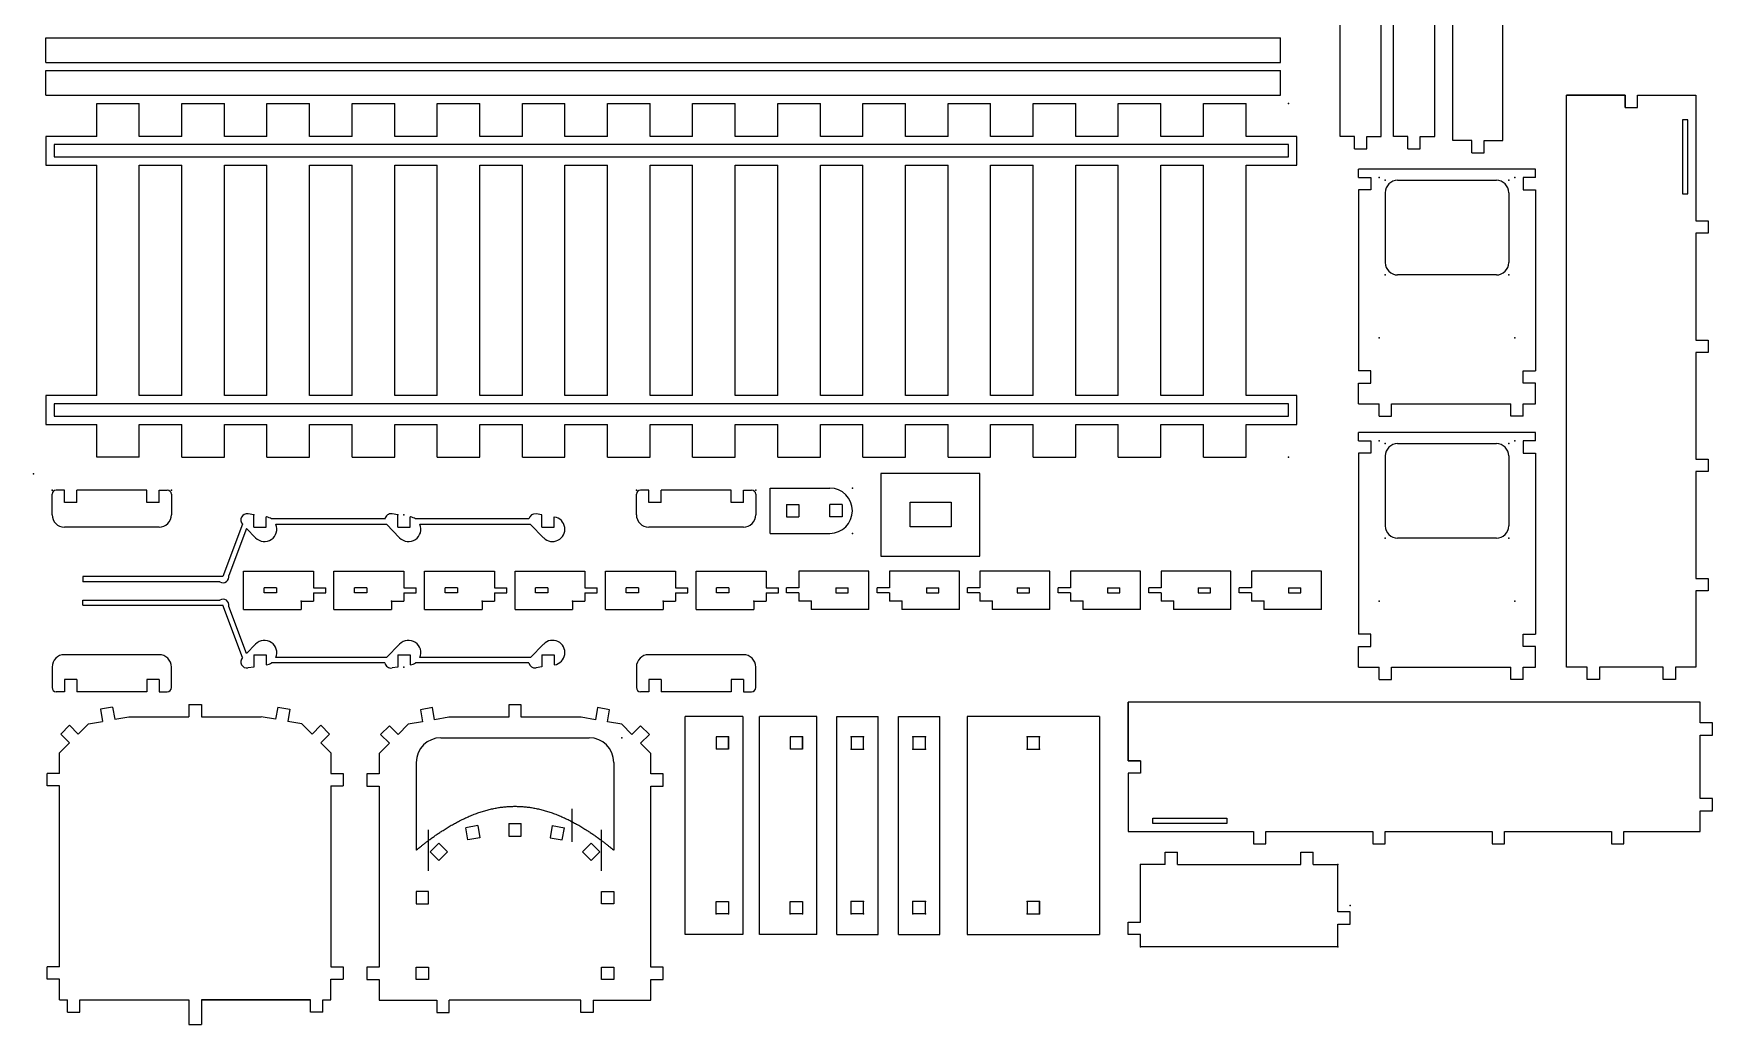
# Model space of a CAD drawing. Header units: centimetres. Extents: x 0 to 40.8, y -13.4 to 37.7.
# Drawn here: x 0 to 40.8, y -13.39 to 10.7 of the extents above; entities that cross this region are included whole.
import ezdxf

# ---------------------------------------------------------------- set-up
doc = ezdxf.new("R2010")
doc.units = ezdxf.units.CM
doc.header["$MEASUREMENT"] = 0
doc.layers.add('trem v30_Sketch1', color=7, linetype='Continuous')
doc.layers.add('trem v30_Sketch2', color=7, linetype='Continuous')

msp = doc.modelspace()

# ---------------------------------------------------------------- linework, layer by layer
at = {"layer": 'trem v30_Sketch1'}
for p, q in [((31.75, 8.2), (31.75, 22.1)), ((32.75, 8.2), (32.75, 22.1)), ((33.05, 8.2), (33.05, 22.1)), ((34.05, 8.2), (34.05, 22.1)), ((34.495, 8.1), (34.495, 18.55)), ((35.705, 8.1), (35.705, 18.55)), ((0.3, 10), (0.3, 10.6)), ((0.3, 10.6), (30.3, 10.6)), ((30.3, 10), (30.3, 10.6)), ((0.3, 10), (30.3, 10)), ((0.3, 9.8), (30.3, 9.8)), ((0.3, 9.2), (0.3, 9.8)), ((30.3, 9.2), (30.3, 9.8)), ((0.3, 9.2), (30.3, 9.2)), ((1.534, 9), (2.569, 9)), ((1.534, 8.2), (1.534, 9)), ((2.569, 8.2), (2.569, 9)), ((3.603, 8.2), (3.603, 9)), ((3.603, 9), (4.638, 9)), ((4.638, 8.2), (4.638, 9)), ((5.672, 8.2), (5.672, 9)), ((5.672, 9), (6.707, 9)), ((6.707, 8.2), (6.707, 9)), ((7.741, 9), (8.776, 9)), ((7.741, 8.2), (7.741, 9)), ((8.776, 8.2), (8.776, 9)), ((9.81, 9), (10.845, 9)), ((9.81, 8.2), (9.81, 9)), ((10.845, 8.2), (10.845, 9)), ((11.879, 9), (12.914, 9)), ((11.879, 8.2), (11.879, 9)), ((12.914, 8.2), (12.914, 9)), ((13.948, 9), (14.983, 9)), ((13.948, 8.2), (13.948, 9)), ((14.983, 8.2), (14.983, 9)), ((16.017, 9), (17.052, 9)), ((16.017, 8.2), (16.017, 9)), ((17.052, 8.2), (17.052, 9)), ((18.086, 9), (19.121, 9)), ((18.086, 8.2), (18.086, 9)), ((19.121, 8.2), (19.121, 9)), ((20.155, 8.2), (20.155, 9)), ((20.155, 9), (21.19, 9)), ((21.19, 8.2), (21.19, 9)), ((22.224, 9), (23.259, 9)), ((22.224, 8.2), (22.224, 9)), ((23.259, 8.2), (23.259, 9)), ((24.293, 9), (25.328, 9)), ((24.293, 8.2), (24.293, 9)), ((25.328, 8.2), (25.328, 9)), ((26.362, 9), (27.397, 9)), ((26.362, 8.2), (26.362, 9)), ((27.397, 8.2), (27.397, 9)), ((28.431, 9), (29.466, 9)), ((28.431, 8.2), (28.431, 9)), ((29.466, 8.2), (29.466, 9)), ((37.254, 9.2), (38.677, 9.2)), ((37.254, -4.7), (37.254, 9.2)), ((38.677, 9.2), (37.254, 9.2)), ((38.677, 9.2), (38.677, 8.9)), ((38.677, 8.9), (38.677, 9.2)), ((38.977, 9.2), (40.4, 9.2)), ((38.977, 8.9), (38.977, 9.2)), ((38.977, 8.9), (38.977, 9.2)), ((40.4, 9.2), (40.4, 6.15)), ((38.677, 8.9), (38.977, 8.9)), ((38.677, 8.9), (38.977, 8.9)), ((40.071, 8.6), (40.071, 6.8)), ((40.2, 8.6), (40.071, 8.6)), ((40.2, 6.8), (40.2, 8.6)), ((1.534, 8.2), (0.3, 8.2)), ((0.3, 8.2), (0.3, 7.5)), ((3.603, 8.2), (2.569, 8.2)), ((5.672, 8.2), (4.638, 8.2)), ((7.741, 8.2), (6.707, 8.2)), ((9.81, 8.2), (8.776, 8.2)), ((11.879, 8.2), (10.845, 8.2)), ((13.948, 8.2), (12.914, 8.2)), ((16.017, 8.2), (14.983, 8.2)), ((18.086, 8.2), (17.052, 8.2)), ((20.155, 8.2), (19.121, 8.2)), ((22.224, 8.2), (21.19, 8.2)), ((24.293, 8.2), (23.259, 8.2)), ((26.362, 8.2), (25.328, 8.2)), ((28.431, 8.2), (27.397, 8.2)), ((30.7, 8.2), (29.466, 8.2)), ((30.7, 7.5), (30.7, 8.2)), ((32.1, 8.2), (31.75, 8.2)), ((32.1, 7.9), (32.1, 8.2)), ((32.4, 8.2), (32.75, 8.2)), ((32.4, 7.9), (32.4, 8.2)), ((33.4, 8.2), (33.05, 8.2)), ((33.4, 7.9), (33.4, 8.2)), ((33.7, 7.9), (33.7, 8.2)), ((33.7, 8.2), (34.05, 8.2)), ((30.5, 8), (0.5, 8)), ((0.5, 8), (0.5, 7.7)), ((30.5, 7.7), (30.5, 8)), ((32.1, 7.9), (32.4, 7.9)), ((33.4, 7.9), (33.7, 7.9)), ((34.95, 8.1), (34.495, 8.1)), ((34.95, 7.8), (34.95, 8.1)), ((34.95, 7.8), (35.25, 7.8)), ((35.25, 8.1), (35.705, 8.1)), ((35.25, 7.8), (35.25, 8.1)), ((0.3, 7.5), (1.534, 7.5)), ((0.5, 7.7), (30.5, 7.7)), ((1.534, 1.9), (1.534, 7.5)), ((2.569, 7.5), (3.603, 7.5)), ((2.569, 1.9), (2.569, 7.5)), ((3.603, 1.9), (3.603, 7.5)), ((4.638, 1.9), (4.638, 7.5)), ((4.638, 7.5), (5.672, 7.5)), ((5.672, 1.9), (5.672, 7.5)), ((6.707, 7.5), (7.741, 7.5)), ((6.707, 1.9), (6.707, 7.5)), ((7.741, 1.9), (7.741, 7.5)), ((8.776, 7.5), (9.81, 7.5)), ((8.776, 1.9), (8.776, 7.5)), ((9.81, 1.9), (9.81, 7.5)), ((10.845, 7.5), (11.879, 7.5)), ((10.845, 1.9), (10.845, 7.5)), ((11.879, 1.9), (11.879, 7.5)), ((12.914, 7.5), (13.948, 7.5)), ((12.914, 1.9), (12.914, 7.5)), ((13.948, 1.9), (13.948, 7.5)), ((14.983, 7.5), (16.017, 7.5)), ((14.983, 1.9), (14.983, 7.5)), ((16.017, 1.9), (16.017, 7.5)), ((17.052, 1.9), (17.052, 7.5)), ((17.052, 7.5), (18.086, 7.5)), ((18.086, 1.9), (18.086, 7.5)), ((19.121, 7.5), (20.155, 7.5)), ((19.121, 1.9), (19.121, 7.5)), ((20.155, 1.9), (20.155, 7.5)), ((21.19, 1.9), (21.19, 7.5)), ((21.19, 7.5), (22.224, 7.5)), ((22.224, 1.9), (22.224, 7.5)), ((23.259, 7.5), (24.293, 7.5)), ((23.259, 1.9), (23.259, 7.5)), ((24.293, 1.9), (24.293, 7.5)), ((25.328, 1.9), (25.328, 7.5)), ((25.328, 7.5), (26.362, 7.5)), ((26.362, 1.9), (26.362, 7.5)), ((27.397, 1.9), (27.397, 7.5)), ((27.397, 7.5), (28.431, 7.5)), ((28.431, 1.9), (28.431, 7.5)), ((29.466, 7.5), (30.7, 7.5)), ((29.466, 1.9), (29.466, 7.5)), ((32.2, 7.2), (32.2, 7.4)), ((36.5, 7.4), (32.2, 7.4)), ((36.5, 7.2), (36.5, 7.4)), ((32.2, 7.2), (32.5, 7.2)), ((32.5, 7.2), (32.5, 6.9)), ((33.15, 7.132), (35.55, 7.132)), ((36.2, 7.2), (36.2, 6.9)), ((36.5, 7.2), (36.2, 7.2)), ((32.5, 6.9), (32.2, 6.9)), ((32.2, 6.9), (32.2, 2.5)), ((32.85, 6.832), (32.85, 5.132)), ((35.85, 6.832), (35.85, 5.132)), ((36.2, 6.9), (36.5, 6.9)), ((36.5, 6.9), (36.5, 2.5)), ((40.071, 6.8), (40.2, 6.8)), ((40.4, 6.15), (40.7, 6.15)), ((40.7, 6.15), (40.7, 5.85)), ((40.4, 5.85), (40.4, 3.25)), ((40.7, 5.85), (40.4, 5.85)), ((35.55, 4.832), (33.15, 4.832)), ((40.4, 3.25), (40.7, 3.25)), ((40.4, 2.95), (40.4, 0.35)), ((40.7, 2.95), (40.4, 2.95)), ((40.7, 3.25), (40.7, 2.95)), ((32.5, 2.5), (32.2, 2.5)), ((32.5, 2.2), (32.5, 2.5)), ((36.2, 2.5), (36.5, 2.5)), ((36.2, 2.2), (36.2, 2.5)), ((32.2, 2.2), (32.5, 2.2)), ((32.2, 1.7), (32.2, 2.2)), ((36.5, 2.2), (36.2, 2.2)), ((36.5, 1.7), (36.5, 2.2)), ((0.3, 1.9), (0.3, 1.2)), ((1.534, 1.9), (0.3, 1.9)), ((30.5, 1.7), (0.5, 1.7)), ((0.5, 1.7), (0.5, 1.4)), ((3.603, 1.9), (2.569, 1.9)), ((5.672, 1.9), (4.638, 1.9)), ((7.741, 1.9), (6.707, 1.9)), ((9.81, 1.9), (8.776, 1.9)), ((11.879, 1.9), (10.845, 1.9)), ((13.948, 1.9), (12.914, 1.9)), ((16.017, 1.9), (14.983, 1.9)), ((18.086, 1.9), (17.052, 1.9)), ((20.155, 1.9), (19.121, 1.9)), ((22.224, 1.9), (21.19, 1.9)), ((24.293, 1.9), (23.259, 1.9)), ((26.362, 1.9), (25.328, 1.9)), ((28.431, 1.9), (27.397, 1.9)), ((30.7, 1.9), (29.466, 1.9)), ((30.5, 1.4), (30.5, 1.7)), ((30.7, 1.2), (30.7, 1.9)), ((32.2, 1.7), (32.7, 1.7)), ((32.7, 1.4), (32.7, 1.7)), ((33, 1.7), (35.9, 1.7)), ((33, 1.4), (33, 1.7)), ((35.9, 1.4), (35.9, 1.7)), ((36.2, 1.4), (36.2, 1.7)), ((36.2, 1.7), (36.5, 1.7)), ((0.5, 1.4), (30.5, 1.4)), ((32.7, 1.4), (33, 1.4)), ((36.2, 1.4), (35.9, 1.4)), ((0.3, 1.2), (1.534, 1.2)), ((1.534, 0.4), (1.534, 1.2)), ((2.569, 0.4), (2.569, 1.2)), ((2.569, 1.2), (3.603, 1.2)), ((3.603, 0.4), (3.603, 1.2)), ((4.638, 1.2), (5.672, 1.2)), ((4.638, 0.4), (4.638, 1.2)), ((5.672, 0.4), (5.672, 1.2)), ((6.707, 1.2), (7.741, 1.2)), ((6.707, 0.4), (6.707, 1.2)), ((7.741, 0.4), (7.741, 1.2)), ((8.776, 0.4), (8.776, 1.2)), ((8.776, 1.2), (9.81, 1.2)), ((9.81, 0.4), (9.81, 1.2)), ((10.845, 0.4), (10.845, 1.2)), ((10.845, 1.2), (11.879, 1.2)), ((11.879, 0.4), (11.879, 1.2)), ((12.914, 0.4), (12.914, 1.2)), ((12.914, 1.2), (13.948, 1.2)), ((13.948, 0.4), (13.948, 1.2)), ((14.983, 1.2), (16.017, 1.2)), ((14.983, 0.4), (14.983, 1.2)), ((16.017, 0.4), (16.017, 1.2)), ((17.052, 0.4), (17.052, 1.2)), ((17.052, 1.2), (18.086, 1.2)), ((18.086, 0.4), (18.086, 1.2)), ((19.121, 0.4), (19.121, 1.2)), ((19.121, 1.2), (20.155, 1.2)), ((20.155, 0.4), (20.155, 1.2)), ((21.19, 1.2), (22.224, 1.2)), ((21.19, 0.4), (21.19, 1.2)), ((22.224, 0.4), (22.224, 1.2)), ((23.259, 0.4), (23.259, 1.2)), ((23.259, 1.2), (24.293, 1.2)), ((24.293, 0.4), (24.293, 1.2)), ((25.328, 0.4), (25.328, 1.2)), ((25.328, 1.2), (26.362, 1.2)), ((26.362, 0.4), (26.362, 1.2)), ((27.397, 0.4), (27.397, 1.2)), ((27.397, 1.2), (28.431, 1.2)), ((28.431, 0.4), (28.431, 1.2)), ((29.466, 1.2), (30.7, 1.2)), ((29.466, 0.4), (29.466, 1.2)), ((36.5, 1), (32.2, 1)), ((32.2, 0.8), (32.2, 1)), ((36.5, 0.8), (36.5, 1)), ((32.2, 0.8), (32.5, 0.8)), ((32.5, 0.5), (32.2, 0.5)), ((32.2, 0.5), (32.2, -3.9)), ((32.5, 0.8), (32.5, 0.5)), ((32.85, 0.432), (32.85, -1.268)), ((33.15, 0.732), (35.55, 0.732)), ((35.85, 0.432), (35.85, -1.268)), ((36.5, 0.8), (36.2, 0.8)), ((36.2, 0.8), (36.2, 0.5)), ((36.2, 0.5), (36.5, 0.5)), ((36.5, 0.5), (36.5, -3.9)), ((2.569, 0.4), (1.534, 0.4)), ((3.603, 0.4), (4.638, 0.4)), ((5.672, 0.4), (6.707, 0.4)), ((7.741, 0.4), (8.776, 0.4)), ((9.81, 0.4), (10.845, 0.4)), ((11.879, 0.4), (12.914, 0.4)), ((13.948, 0.4), (14.983, 0.4)), ((16.017, 0.4), (17.052, 0.4)), ((18.086, 0.4), (19.121, 0.4)), ((20.155, 0.4), (21.19, 0.4)), ((23, 0.005), (20.59, 0.005)), ((20.59, 0.005), (20.59, -2.005)), ((22.224, 0.4), (23.259, 0.4)), ((23, -2.005), (23, 0.005)), ((24.293, 0.4), (25.328, 0.4)), ((26.362, 0.4), (27.397, 0.4)), ((28.431, 0.4), (29.466, 0.4)), ((40.4, 0.35), (40.7, 0.35)), ((40.7, 0.05), (40.4, 0.05)), ((40.4, 0.05), (40.4, -2.55)), ((40.7, 0.35), (40.7, 0.05)), ((0.75, -0.4), (0.55, -0.4)), ((0.75, -0.7), (0.75, -0.4)), ((2.75, -0.4), (1.05, -0.4)), ((1.05, -0.7), (1.05, -0.4)), ((2.75, -0.7), (2.75, -0.4)), ((3.05, -0.4), (3.25, -0.4)), ((3.05, -0.7), (3.05, -0.4)), ((14.95, -0.4), (14.75, -0.4)), ((14.95, -0.7), (14.95, -0.4)), ((16.95, -0.4), (15.25, -0.4)), ((15.25, -0.7), (15.25, -0.4)), ((16.95, -0.7), (16.95, -0.4)), ((17.25, -0.4), (17.45, -0.4)), ((17.25, -0.7), (17.25, -0.4)), ((17.9, -1.45), (17.9, -0.35)), ((17.9, -0.35), (19.35, -0.35)), ((0.45, -1), (0.45, -0.5)), ((1.05, -0.7), (0.75, -0.7)), ((3.05, -0.7), (2.75, -0.7)), ((3.35, -0.5), (3.35, -1)), ((14.65, -1), (14.65, -0.5)), ((15.25, -0.7), (14.95, -0.7)), ((17.25, -0.7), (16.95, -0.7)), ((17.55, -0.5), (17.55, -1)), ((18.3, -0.75), (18.6, -0.75)), ((18.3, -0.75), (18.3, -1.05)), ((18.6, -0.75), (18.6, -1.05)), ((19.35, -1.05), (19.35, -0.75)), ((19.65, -0.75), (19.35, -0.75)), ((19.65, -0.75), (19.65, -1.05)), ((21.3, -1.295), (21.3, -0.695)), ((21.3, -0.695), (22.3, -0.695)), ((22.3, -0.695), (22.3, -1.295)), ((5.35, -1), (5.211, -0.977)), ((5.35, -1.299), (5.35, -1)), ((5.661, -1.052), (5.65, -1.05)), ((5.65, -1.299), (5.65, -1.05)), ((8.538, -1.101), (5.782, -1.101)), ((8.85, -1), (8.711, -0.977)), ((8.85, -1.299), (8.85, -1)), ((9.161, -1.052), (9.15, -1.05)), ((9.15, -1.299), (9.15, -1.05)), ((12.038, -1.101), (9.282, -1.101)), ((12.35, -1.001), (12.211, -0.978)), ((12.35, -1.3), (12.35, -1.001)), ((12.661, -1.054), (12.65, -1.052)), ((12.65, -1.3), (12.65, -1.052)), ((18.3, -1.05), (18.6, -1.05)), ((19.65, -1.05), (19.35, -1.05)), ((3.05, -1.3), (0.75, -1.3)), ((5.078, -1.229), (4.6, -2.5)), ((5.178, -1.332), (4.748, -2.475)), ((5.396, -1.557), (5.178, -1.332)), ((5.35, -1.299), (5.65, -1.299)), ((8.58, -1.231), (5.888, -1.231)), ((8.896, -1.557), (8.578, -1.229)), ((8.85, -1.299), (9.15, -1.299)), ((12.078, -1.231), (9.388, -1.231)), ((12.396, -1.558), (12.078, -1.231)), ((12.35, -1.3), (12.65, -1.3)), ((17.25, -1.3), (14.95, -1.3)), ((17.9, -1.45), (19.35, -1.45)), ((22.3, -1.295), (21.3, -1.295)), ((35.55, -1.568), (33.15, -1.568)), ((20.59, -2.005), (23, -2.005)), ((5.1, -2.371), (6.8, -2.371)), ((5.1, -3.3), (5.1, -2.371)), ((6.8, -2.371), (6.8, -2.771)), ((7.3, -2.371), (9, -2.371)), ((7.3, -3.3), (7.3, -2.371)), ((9, -2.371), (9, -2.771)), ((9.5, -2.371), (11.2, -2.371)), ((9.5, -3.3), (9.5, -2.371)), ((11.2, -2.371), (11.2, -2.771)), ((11.7, -3.3), (11.7, -2.371)), ((11.7, -2.371), (13.4, -2.371)), ((13.4, -2.371), (13.4, -2.771)), ((13.9, -2.371), (15.6, -2.371)), ((13.9, -3.3), (13.9, -2.371)), ((15.6, -2.371), (15.6, -2.771)), ((16.1, -2.371), (17.8, -2.371)), ((16.1, -3.3), (16.1, -2.371)), ((17.8, -2.371), (17.8, -2.771)), ((18.6, -2.371), (18.6, -2.771)), ((20.3, -2.371), (18.6, -2.371)), ((20.3, -3.3), (20.3, -2.371)), ((20.8, -2.371), (20.8, -2.771)), ((22.5, -2.371), (20.8, -2.371)), ((22.5, -3.3), (22.5, -2.371)), ((24.7, -2.371), (23, -2.371)), ((23, -2.371), (23, -2.771)), ((24.7, -3.3), (24.7, -2.371)), ((25.2, -2.371), (25.2, -2.771)), ((26.9, -2.371), (25.2, -2.371)), ((26.9, -3.3), (26.9, -2.371)), ((29.1, -2.371), (27.4, -2.371)), ((27.4, -2.371), (27.4, -2.771)), ((29.1, -3.3), (29.1, -2.371)), ((29.6, -2.371), (29.6, -2.771)), ((31.3, -2.371), (29.6, -2.371)), ((31.3, -3.3), (31.3, -2.371)), ((4.6, -2.5), (1.2, -2.5)), ((1.2, -2.5), (1.2, -2.629)), ((4.524, -2.629), (1.2, -2.629)), ((5.6, -2.9), (5.6, -2.771)), ((5.9, -2.771), (5.6, -2.771)), ((5.9, -2.771), (5.9, -2.9)), ((6.8, -2.771), (7.1, -2.771)), ((7.1, -2.9), (7.1, -2.771)), ((7.8, -2.9), (7.8, -2.771)), ((8.1, -2.771), (7.8, -2.771)), ((8.1, -2.771), (8.1, -2.9)), ((9, -2.771), (9.3, -2.771)), ((9.3, -2.9), (9.3, -2.771)), ((10.3, -2.771), (10, -2.771)), ((10, -2.9), (10, -2.771)), ((10.3, -2.771), (10.3, -2.9)), ((11.2, -2.771), (11.5, -2.771)), ((11.5, -2.9), (11.5, -2.771)), ((12.2, -2.9), (12.2, -2.771)), ((12.5, -2.771), (12.2, -2.771)), ((12.5, -2.771), (12.5, -2.9)), ((13.4, -2.771), (13.7, -2.771)), ((13.7, -2.9), (13.7, -2.771)), ((14.7, -2.771), (14.4, -2.771)), ((14.4, -2.9), (14.4, -2.771)), ((14.7, -2.771), (14.7, -2.9)), ((15.6, -2.771), (15.9, -2.771)), ((15.9, -2.9), (15.9, -2.771)), ((16.9, -2.771), (16.6, -2.771)), ((16.6, -2.9), (16.6, -2.771)), ((16.9, -2.771), (16.9, -2.9)), ((17.8, -2.771), (18.1, -2.771)), ((18.1, -2.9), (18.1, -2.771)), ((18.3, -2.9), (18.3, -2.771)), ((18.6, -2.771), (18.3, -2.771)), ((19.5, -2.771), (19.8, -2.771)), ((19.5, -2.771), (19.5, -2.9)), ((19.8, -2.9), (19.8, -2.771)), ((20.8, -2.771), (20.5, -2.771)), ((20.5, -2.9), (20.5, -2.771)), ((21.7, -2.771), (21.7, -2.9)), ((21.7, -2.771), (22, -2.771)), ((22, -2.9), (22, -2.771)), ((23, -2.771), (22.7, -2.771)), ((22.7, -2.9), (22.7, -2.771)), ((23.9, -2.771), (24.2, -2.771)), ((23.9, -2.771), (23.9, -2.9)), ((24.2, -2.9), (24.2, -2.771)), ((25.2, -2.771), (24.9, -2.771)), ((24.9, -2.9), (24.9, -2.771)), ((26.1, -2.771), (26.4, -2.771)), ((26.1, -2.771), (26.1, -2.9)), ((26.4, -2.9), (26.4, -2.771)), ((27.1, -2.9), (27.1, -2.771)), ((27.4, -2.771), (27.1, -2.771)), ((28.3, -2.771), (28.3, -2.9)), ((28.3, -2.771), (28.6, -2.771)), ((28.6, -2.9), (28.6, -2.771)), ((29.6, -2.771), (29.3, -2.771)), ((29.3, -2.9), (29.3, -2.771)), ((30.5, -2.771), (30.5, -2.9)), ((30.5, -2.771), (30.8, -2.771)), ((30.8, -2.9), (30.8, -2.771)), ((40.4, -2.55), (40.7, -2.55)), ((40.4, -2.85), (40.4, -4.7)), ((40.7, -2.85), (40.4, -2.85)), ((40.7, -2.55), (40.7, -2.85)), ((1.2, -3.071), (4.524, -3.071)), ((1.2, -3.2), (1.2, -3.071)), ((1.2, -3.2), (4.6, -3.2)), ((5.078, -4.471), (4.6, -3.2)), ((5.178, -4.368), (4.748, -3.225)), ((5.9, -2.9), (5.6, -2.9)), ((6.5, -3.1), (6.5, -3.3)), ((6.5, -3.1), (6.8, -3.1)), ((6.8, -2.9), (6.8, -3.1)), ((6.8, -2.9), (7.1, -2.9)), ((8.1, -2.9), (7.8, -2.9)), ((8.7, -3.1), (9, -3.1)), ((8.7, -3.1), (8.7, -3.3)), ((9, -2.9), (9, -3.1)), ((9, -2.9), (9.3, -2.9)), ((10.3, -2.9), (10, -2.9)), ((10.9, -3.1), (10.9, -3.3)), ((10.9, -3.1), (11.2, -3.1)), ((11.2, -2.9), (11.5, -2.9)), ((11.2, -2.9), (11.2, -3.1)), ((12.5, -2.9), (12.2, -2.9)), ((13.1, -3.1), (13.4, -3.1)), ((13.1, -3.1), (13.1, -3.3)), ((13.4, -2.9), (13.4, -3.1)), ((13.4, -2.9), (13.7, -2.9)), ((14.7, -2.9), (14.4, -2.9)), ((15.3, -3.1), (15.3, -3.3)), ((15.3, -3.1), (15.6, -3.1)), ((15.6, -2.9), (15.6, -3.1)), ((15.6, -2.9), (15.9, -2.9)), ((16.9, -2.9), (16.6, -2.9)), ((17.5, -3.1), (17.8, -3.1)), ((17.5, -3.1), (17.5, -3.3)), ((17.8, -2.9), (18.1, -2.9)), ((17.8, -2.9), (17.8, -3.1)), ((18.6, -2.9), (18.3, -2.9)), ((18.6, -2.9), (18.6, -3.1)), ((18.9, -3.1), (18.6, -3.1)), ((18.9, -3.1), (18.9, -3.3)), ((19.5, -2.9), (19.8, -2.9)), ((20.8, -2.9), (20.5, -2.9)), ((20.8, -2.9), (20.8, -3.1)), ((21.1, -3.1), (20.8, -3.1)), ((21.1, -3.1), (21.1, -3.3)), ((21.7, -2.9), (22, -2.9)), ((23, -2.9), (22.7, -2.9)), ((23, -2.9), (23, -3.1)), ((23.3, -3.1), (23, -3.1)), ((23.3, -3.1), (23.3, -3.3)), ((23.9, -2.9), (24.2, -2.9)), ((25.2, -2.9), (24.9, -2.9)), ((25.2, -2.9), (25.2, -3.1)), ((25.5, -3.1), (25.2, -3.1)), ((25.5, -3.1), (25.5, -3.3)), ((26.1, -2.9), (26.4, -2.9)), ((27.4, -2.9), (27.1, -2.9)), ((27.4, -2.9), (27.4, -3.1)), ((27.7, -3.1), (27.4, -3.1)), ((27.7, -3.1), (27.7, -3.3)), ((28.3, -2.9), (28.6, -2.9)), ((29.6, -2.9), (29.3, -2.9)), ((29.6, -2.9), (29.6, -3.1)), ((29.9, -3.1), (29.6, -3.1)), ((29.9, -3.1), (29.9, -3.3)), ((30.5, -2.9), (30.8, -2.9)), ((5.1, -3.3), (6.5, -3.3)), ((7.3, -3.3), (8.7, -3.3)), ((9.5, -3.3), (10.9, -3.3)), ((11.7, -3.3), (13.1, -3.3)), ((13.9, -3.3), (15.3, -3.3)), ((16.1, -3.3), (17.5, -3.3)), ((20.3, -3.3), (18.9, -3.3)), ((22.5, -3.3), (21.1, -3.3)), ((24.7, -3.3), (23.3, -3.3)), ((26.9, -3.3), (25.5, -3.3)), ((29.1, -3.3), (27.7, -3.3)), ((31.3, -3.3), (29.9, -3.3)), ((32.5, -3.9), (32.2, -3.9)), ((32.5, -4.2), (32.5, -3.9)), ((36.2, -3.9), (36.5, -3.9)), ((36.2, -4.2), (36.2, -3.9)), ((3.05, -4.4), (0.75, -4.4)), ((5.396, -4.143), (5.178, -4.368)), ((5.35, -4.401), (5.65, -4.401)), ((5.35, -4.401), (5.35, -4.7)), ((5.65, -4.401), (5.65, -4.65)), ((8.58, -4.469), (5.888, -4.469)), ((8.896, -4.143), (8.578, -4.471)), ((8.85, -4.401), (8.85, -4.7)), ((8.85, -4.401), (9.15, -4.401)), ((9.15, -4.401), (9.15, -4.65)), ((12.078, -4.469), (9.388, -4.469)), ((12.396, -4.142), (12.078, -4.469)), ((12.35, -4.4), (12.65, -4.4)), ((12.35, -4.4), (12.35, -4.699)), ((12.65, -4.4), (12.65, -4.648)), ((17.25, -4.4), (14.95, -4.4)), ((32.2, -4.2), (32.5, -4.2)), ((32.2, -4.7), (32.2, -4.2)), ((36.5, -4.2), (36.2, -4.2)), ((36.5, -4.7), (36.5, -4.2)), ((0.45, -4.7), (0.45, -5.2)), ((3.35, -5.2), (3.35, -4.7)), ((5.35, -4.7), (5.211, -4.723)), ((5.661, -4.648), (5.65, -4.65)), ((8.538, -4.599), (5.782, -4.599)), ((8.85, -4.7), (8.711, -4.723)), ((9.161, -4.648), (9.15, -4.65)), ((12.038, -4.599), (9.282, -4.599)), ((12.35, -4.699), (12.211, -4.722)), ((12.661, -4.646), (12.65, -4.648)), ((14.65, -4.7), (14.65, -5.2)), ((17.55, -5.2), (17.55, -4.7)), ((32.2, -4.7), (32.7, -4.7)), ((32.7, -5), (32.7, -4.7)), ((33, -4.7), (35.9, -4.7)), ((33, -5), (33, -4.7)), ((35.9, -5), (35.9, -4.7)), ((36.2, -4.7), (36.5, -4.7)), ((36.2, -5), (36.2, -4.7)), ((37.754, -4.7), (37.254, -4.7)), ((37.754, -5), (37.754, -4.7)), ((38.054, -4.7), (38.054, -5)), ((39.6, -4.7), (38.054, -4.7)), ((39.6, -5), (39.6, -4.7)), ((40.4, -4.7), (39.9, -4.7)), ((39.9, -4.7), (39.9, -5)), ((0.75, -5.3), (0.55, -5.3)), ((0.75, -5), (0.75, -5.3)), ((1.05, -5), (0.75, -5)), ((1.05, -5), (1.05, -5.3)), ((2.75, -5.3), (1.05, -5.3)), ((2.75, -5), (2.75, -5.3)), ((3.05, -5), (2.75, -5)), ((3.05, -5), (3.05, -5.3)), ((3.05, -5.3), (3.25, -5.3)), ((14.95, -5.3), (14.75, -5.3)), ((15.25, -5), (14.95, -5)), ((14.95, -5), (14.95, -5.3)), ((15.25, -5), (15.25, -5.3)), ((16.95, -5.3), (15.25, -5.3)), ((16.95, -5), (16.95, -5.3)), ((17.25, -5), (16.95, -5)), ((17.25, -5), (17.25, -5.3)), ((17.25, -5.3), (17.45, -5.3)), ((32.7, -5), (33, -5)), ((36.2, -5), (35.9, -5)), ((38.054, -5), (37.754, -5)), ((39.9, -5), (39.6, -5)), ((1.922, -5.673), (1.627, -5.726)), ((1.922, -5.673), (1.975, -5.969)), ((3.777, -5.608), (4.077, -5.608)), ((3.777, -5.608), (3.777, -5.908)), ((4.077, -5.608), (4.077, -5.908)), ((5.932, -5.673), (5.88, -5.969)), ((5.932, -5.673), (6.228, -5.726)), ((9.695, -5.685), (9.4, -5.737)), ((9.747, -5.98), (9.695, -5.685)), ((11.85, -5.619), (11.55, -5.619)), ((11.55, -5.619), (11.55, -5.919)), ((11.85, -5.919), (11.85, -5.619)), ((13.705, -5.685), (13.653, -5.98)), ((14, -5.737), (13.705, -5.685)), ((26.6, -6.977), (26.6, -5.554)), ((26.6, -5.554), (26.6, -6.977)), ((40.5, -5.554), (26.6, -5.554)), ((40.5, -6.054), (40.5, -5.554)), ((0.875, -6.117), (0.663, -6.329)), ((0.875, -6.117), (1.087, -6.329)), ((1.087, -6.329), (1.334, -6.082)), ((1.334, -6.082), (1.679, -6.021)), ((1.627, -5.726), (1.679, -6.021)), ((1.975, -5.969), (2.319, -5.908)), ((2.319, -5.908), (3.777, -5.908)), ((4.077, -5.908), (5.535, -5.908)), ((5.88, -5.969), (5.535, -5.908)), ((6.228, -5.726), (6.176, -6.021)), ((6.52, -6.082), (6.176, -6.021)), ((6.768, -6.329), (6.52, -6.082)), ((6.98, -6.117), (6.768, -6.329)), ((6.98, -6.117), (7.192, -6.329)), ((9.107, -6.093), (8.86, -6.34)), ((9.452, -6.032), (9.107, -6.093)), ((9.4, -5.737), (9.452, -6.032)), ((10.092, -5.919), (9.747, -5.98)), ((11.55, -5.919), (10.092, -5.919)), ((13.308, -5.919), (11.85, -5.919)), ((13.653, -5.98), (13.308, -5.919)), ((13.948, -6.032), (14, -5.737)), ((14.293, -6.093), (13.948, -6.032)), ((14.54, -6.34), (14.293, -6.093)), ((15.838, -11.2), (15.838, -5.9)), ((17.238, -5.9), (15.838, -5.9)), ((17.238, -5.9), (17.238, -11.2)), ((19.038, -5.9), (17.638, -5.9)), ((17.638, -11.2), (17.638, -5.9)), ((19.038, -11.2), (19.038, -5.9)), ((19.522, -5.9), (20.522, -5.9)), ((19.522, -11.2), (19.522, -5.9)), ((20.522, -11.2), (20.522, -5.9)), ((21.022, -5.9), (22.022, -5.9)), ((21.022, -11.2), (21.022, -5.9)), ((22.022, -11.2), (22.022, -5.9)), ((22.692, -5.9), (22.692, -11.2)), ((25.908, -5.9), (22.692, -5.9)), ((25.908, -5.9), (25.908, -11.2)), ((40.8, -6.054), (40.5, -6.054)), ((40.8, -6.354), (40.8, -6.054)), ((0.663, -6.329), (0.875, -6.541)), ((7.192, -6.329), (6.98, -6.541)), ((8.647, -6.128), (8.435, -6.34)), ((8.435, -6.34), (8.647, -6.553)), ((8.86, -6.34), (8.647, -6.128)), ((9.9, -6.419), (13.5, -6.419)), ((14.753, -6.128), (14.54, -6.34)), ((14.965, -6.34), (14.753, -6.128)), ((14.753, -6.553), (14.965, -6.34)), ((16.588, -6.4), (16.588, -6.7)), ((16.888, -6.4), (16.588, -6.4)), ((16.888, -6.7), (16.888, -6.4)), ((16.888, -6.4), (16.888, -6.7)), ((18.688, -6.4), (18.388, -6.4)), ((18.388, -6.4), (18.388, -6.7)), ((18.688, -6.4), (18.688, -6.7)), ((18.688, -6.7), (18.688, -6.4)), ((20.172, -6.4), (19.872, -6.4)), ((19.872, -6.4), (19.872, -6.7)), ((20.172, -6.7), (20.172, -6.4)), ((21.372, -6.4), (21.372, -6.7)), ((21.672, -6.4), (21.372, -6.4)), ((21.672, -6.7), (21.672, -6.4)), ((24.15, -6.4), (24.15, -6.7)), ((24.45, -6.4), (24.15, -6.4)), ((24.45, -6.7), (24.45, -6.4)), ((40.5, -6.354), (40.8, -6.354)), ((40.5, -7.9), (40.5, -6.354)), ((0.627, -6.789), (0.875, -6.541)), ((0.627, -7.289), (0.627, -6.789)), ((7.227, -6.789), (6.98, -6.541)), ((7.227, -6.789), (7.227, -7.289)), ((7.227, -6.789), (7.227, -7.289)), ((8.647, -6.553), (8.4, -6.8)), ((8.4, -6.8), (8.4, -7.3)), ((15, -6.8), (14.753, -6.553)), ((15, -7.3), (15, -6.8)), ((16.888, -6.7), (16.588, -6.7)), ((18.688, -6.7), (18.388, -6.7)), ((19.872, -6.7), (20.172, -6.7)), ((21.372, -6.7), (21.672, -6.7)), ((24.15, -6.7), (24.45, -6.7)), ((0.627, -7.289), (0.327, -7.289)), ((0.327, -7.589), (0.327, -7.289)), ((7.227, -7.289), (7.527, -7.289)), ((7.527, -7.289), (7.527, -7.589)), ((8.4, -7.3), (8.1, -7.3)), ((8.1, -7.3), (8.1, -7.6)), ((9.3, -7.019), (9.3, -9.154)), ((14.1, -7.019), (14.1, -9.154)), ((15.3, -7.3), (15, -7.3)), ((15.3, -7.6), (15.3, -7.3)), ((26.9, -6.977), (26.6, -6.977)), ((26.6, -6.977), (26.9, -6.977)), ((26.9, -7.277), (26.6, -7.277)), ((26.6, -7.277), (26.6, -8.7)), ((26.9, -7.277), (26.6, -7.277)), ((26.9, -6.977), (26.9, -7.277)), ((26.9, -6.977), (26.9, -7.277)), ((0.627, -7.589), (0.327, -7.589)), ((0.627, -11.989), (0.627, -7.589)), ((7.227, -7.589), (7.527, -7.589)), ((7.227, -7.589), (7.227, -11.989)), ((8.1, -7.6), (8.4, -7.6)), ((8.4, -7.6), (8.4, -12)), ((15, -12), (15, -7.6)), ((15, -7.6), (15.3, -7.6)), ((13.093, -8.946), (13.093, -8.146)), ((40.8, -7.9), (40.5, -7.9)), ((40.8, -8.2), (40.8, -7.9)), ((10.797, -8.555), (10.501, -8.608)), ((10.797, -8.555), (10.849, -8.851)), ((11.55, -8.508), (11.85, -8.508)), ((11.55, -8.508), (11.55, -8.808)), ((11.85, -8.808), (11.85, -8.508)), ((12.603, -8.555), (12.551, -8.851)), ((12.603, -8.555), (12.899, -8.608)), ((27.2, -8.5), (27.2, -8.371)), ((27.2, -8.371), (29, -8.371)), ((29, -8.5), (27.2, -8.5)), ((29, -8.371), (29, -8.5)), ((40.5, -8.7), (40.5, -8.2)), ((40.5, -8.2), (40.8, -8.2)), ((9.6, -9.654), (9.6, -8.654)), ((10.553, -8.903), (10.501, -8.608)), ((10.849, -8.851), (10.553, -8.903)), ((11.55, -8.808), (11.85, -8.808)), ((12.551, -8.851), (12.847, -8.903)), ((12.847, -8.903), (12.899, -8.608)), ((13.8, -9.654), (13.8, -8.654)), ((26.6, -8.7), (29.65, -8.7)), ((29.65, -8.7), (29.65, -9)), ((29.95, -9), (29.95, -8.7)), ((29.95, -8.7), (32.55, -8.7)), ((32.55, -8.7), (32.55, -9)), ((32.85, -8.7), (35.45, -8.7)), ((32.85, -9), (32.85, -8.7)), ((35.45, -8.7), (35.45, -9)), ((35.75, -8.7), (38.35, -8.7)), ((35.75, -9), (35.75, -8.7)), ((38.35, -8.7), (38.35, -9)), ((38.65, -8.7), (40.5, -8.7)), ((38.65, -9), (38.65, -8.7)), ((9.635, -9.194), (9.847, -8.982)), ((9.847, -9.406), (9.635, -9.194)), ((9.847, -8.982), (10.06, -9.194)), ((10.06, -9.194), (9.847, -9.406)), ((13.553, -8.982), (13.34, -9.194)), ((13.34, -9.194), (13.553, -9.406)), ((13.765, -9.194), (13.553, -8.982)), ((13.553, -9.406), (13.765, -9.194)), ((27.5, -9.2), (27.8, -9.2)), ((27.5, -9.5), (27.5, -9.2)), ((27.8, -9.5), (27.8, -9.2)), ((29.65, -9), (29.95, -9)), ((30.8, -9.2), (31.1, -9.2)), ((30.8, -9.5), (30.8, -9.2)), ((31.1, -9.5), (31.1, -9.2)), ((32.55, -9), (32.85, -9)), ((35.45, -9), (35.75, -9)), ((38.35, -9), (38.65, -9)), ((26.9, -10.9), (26.9, -9.5)), ((27.5, -9.5), (26.9, -9.5)), ((27.8, -9.5), (30.8, -9.5)), ((31.1, -9.5), (31.7, -9.5)), ((31.7, -10.65), (31.7, -9.5)), ((9.3, -10.154), (9.3, -10.454)), ((9.6, -10.154), (9.3, -10.154)), ((9.6, -10.454), (9.6, -10.154)), ((13.8, -10.454), (13.8, -10.154)), ((13.8, -10.154), (14.1, -10.154)), ((14.1, -10.154), (14.1, -10.454)), ((9.3, -10.454), (9.6, -10.454)), ((14.1, -10.454), (13.8, -10.454)), ((16.588, -10.4), (16.888, -10.4)), ((16.588, -10.7), (16.588, -10.4)), ((16.888, -10.4), (16.888, -10.7)), ((18.388, -10.7), (18.388, -10.4)), ((18.388, -10.4), (18.688, -10.4)), ((18.688, -10.4), (18.688, -10.7)), ((20.172, -10.4), (19.872, -10.4)), ((19.872, -10.7), (19.872, -10.4)), ((20.172, -10.7), (20.172, -10.4)), ((21.372, -10.7), (21.372, -10.4)), ((21.672, -10.4), (21.372, -10.4)), ((21.672, -10.7), (21.672, -10.4)), ((24.15, -10.4), (24.15, -10.7)), ((24.45, -10.4), (24.15, -10.4)), ((24.45, -10.7), (24.45, -10.4)), ((24.45, -10.4), (24.45, -10.7)), ((16.888, -10.7), (16.588, -10.7)), ((18.688, -10.7), (18.388, -10.7)), ((20.172, -10.7), (19.872, -10.7)), ((21.672, -10.7), (21.372, -10.7)), ((24.15, -10.7), (24.45, -10.7)), ((26.6, -11.2), (26.6, -10.9)), ((26.6, -10.9), (26.9, -10.9)), ((32, -10.65), (31.7, -10.65)), ((31.7, -10.95), (32, -10.95)), ((31.7, -11.5), (31.7, -10.95)), ((32, -10.95), (32, -10.65)), ((17.238, -11.2), (15.838, -11.2)), ((19.038, -11.2), (17.638, -11.2)), ((19.522, -11.2), (20.522, -11.2)), ((21.022, -11.2), (22.022, -11.2)), ((22.692, -11.2), (25.908, -11.2)), ((26.9, -11.2), (26.6, -11.2)), ((26.9, -11.5), (26.9, -11.2)), ((31.7, -11.5), (26.9, -11.5)), ((0.327, -12.289), (0.327, -11.989)), ((0.627, -11.989), (0.327, -11.989)), ((7.227, -11.989), (7.527, -11.989)), ((7.527, -11.989), (7.527, -12.289)), ((8.4, -12), (8.1, -12)), ((8.1, -12), (8.1, -12.3)), ((9.3, -12), (9.6, -12)), ((9.3, -12.3), (9.3, -12)), ((9.6, -12), (9.6, -12.3)), ((13.8, -12.3), (13.8, -12)), ((13.8, -12), (14.1, -12)), ((14.1, -12), (14.1, -12.3)), ((15.3, -12), (15, -12)), ((15.3, -12.3), (15.3, -12)), ((0.627, -12.289), (0.327, -12.289)), ((0.627, -12.789), (0.627, -12.289)), ((7.227, -12.289), (7.527, -12.289)), ((7.227, -12.789), (7.227, -12.289)), ((8.1, -12.3), (8.4, -12.3)), ((8.4, -12.3), (8.4, -12.8)), ((9.6, -12.3), (9.3, -12.3)), ((14.1, -12.3), (13.8, -12.3)), ((15, -12.3), (15.3, -12.3)), ((15, -12.8), (15, -12.3)), ((0.627, -12.789), (0.827, -12.789)), ((0.827, -13.089), (0.827, -12.789)), ((1.127, -12.789), (3.777, -12.789)), ((1.127, -12.789), (3.777, -12.789)), ((1.127, -13.089), (1.127, -12.789)), ((3.777, -12.789), (3.777, -13.389)), ((6.727, -12.789), (4.077, -12.789)), ((4.077, -12.789), (6.727, -12.789)), ((4.077, -12.789), (4.077, -13.389)), ((6.727, -13.089), (6.727, -12.789)), ((7.027, -13.089), (7.027, -12.789)), ((7.027, -12.789), (7.227, -12.789)), ((8.4, -12.8), (9.8, -12.8)), ((9.8, -12.8), (9.8, -13.1)), ((13.3, -12.8), (10.1, -12.8)), ((10.1, -13.1), (10.1, -12.8)), ((13.3, -13.1), (13.3, -12.8)), ((13.6, -12.8), (13.6, -13.1)), ((13.6, -12.8), (15, -12.8)), ((0.827, -13.089), (1.127, -13.089)), ((3.777, -13.389), (4.077, -13.389)), ((7.027, -13.089), (6.727, -13.089)), ((9.8, -13.1), (10.1, -13.1)), ((13.6, -13.1), (13.3, -13.1))]:
    msp.add_line(p, q, dxfattribs=at)
for centre, radius, start, end in [((33.15, 6.832), 0.3, 90, 180), ((35.55, 6.832), 0.3, 0, 90), ((33.15, 5.132), 0.3, 180, 270), ((35.55, 5.132), 0.3, 270, 0), ((33.15, 0.432), 0.3, 90, 180), ((35.55, 0.432), 0.3, 360, 90), ((0.55, -0.5), 0.1, 90, 180), ((3.25, -0.5), 0.1, 360, 90), ((14.75, -0.5), 0.1, 90, 180), ((17.45, -0.5), 0.1, 360, 90), ((19.35, -0.9), 0.55, 0, 90), ((0.75, -1), 0.3, 180, 270), ((3.05, -1), 0.3, 270, 0), ((5.186, -1.125), 0.15, 80.497, 224.1314), ((5.612, -1.348), 0.3, 55.3594, 80.497), ((8.686, -1.125), 0.15, 80.497, 170.9943), ((9.112, -1.348), 0.3, 55.3594, 80.497), ((12.186, -1.126), 0.15, 80.497, 170.4195), ((12.612, -1.349), 0.3, 224.1314, 80.497), ((14.95, -1), 0.3, 180, 270), ((17.25, -1), 0.3, 270, 360), ((19.35, -0.9), 0.55, 270, 0), ((5.612, -1.348), 0.3, 224.1314, 23.0394), ((9.112, -1.348), 0.3, 224.1314, 23.0394), ((33.15, -1.268), 0.3, 180, 270), ((35.55, -1.268), 0.3, 270, 0), ((4.6, -2.5), 0.15, 239.6255, 9.7533), ((4.6, -3.2), 0.15, 350.2467, 120.3745), ((5.612, -4.352), 0.3, 336.9606, 135.8686), ((9.112, -4.352), 0.3, 336.9606, 135.8686), ((12.612, -4.351), 0.3, 279.503, 135.8686), ((0.75, -4.7), 0.3, 90, 180), ((3.05, -4.7), 0.3, 0, 90), ((5.186, -4.575), 0.15, 135.8686, 279.503), ((14.95, -4.7), 0.3, 90, 180), ((17.25, -4.7), 0.3, 0, 90), ((5.612, -4.352), 0.3, 279.503, 304.6406), ((8.686, -4.575), 0.15, 189.0057, 279.503), ((9.112, -4.352), 0.3, 279.503, 304.6406), ((12.186, -4.574), 0.15, 189.5805, 279.503), ((0.55, -5.2), 0.1, 180, 270), ((3.25, -5.2), 0.1, 270, 0), ((14.75, -5.2), 0.1, 180, 270), ((17.45, -5.2), 0.1, 270, 0), ((9.9, -7.019), 0.6, 90, 180), ((13.5, -7.019), 0.6, 360, 90)]:
    msp.add_arc(centre, radius, start, end, dxfattribs=at)
msp.add_open_spline([(9.3, -9.154), (9.396, -9.073), (9.588, -8.918), (9.876, -8.707), (10.26, -8.469), (10.74, -8.247), (11.22, -8.11), (11.7, -8.063), (12.18, -8.11), (12.66, -8.247), (13.14, -8.469), (13.524, -8.707), (13.812, -8.918), (14.004, -9.073), (14.1, -9.154)], degree=5, dxfattribs=at)
for p in [(30.5, 9), (32.7, 7.2), (32.85, 7.132), (35.85, 7.132), (36, 7.2), (32.85, 4.832), (35.85, 4.832), (32.7, 3.3), (36, 3.3), (32.7, 0.8), (32.85, 0.732), (35.85, 0.732), (36, 0.8), (0, 0), (30.5, 0.4), (0.45, -0.4), (3.35, -0.4), (14.65, -0.4), (17.55, -0.4), (19.9, -0.35), (5.35, -1), (8.85, -1), (9, -1), (19.9, -1.45), (32.85, -1.568), (35.85, -1.568), (6.5, -3.1), (8.7, -3.1), (10.9, -3.1), (13.1, -3.1), (15.3, -3.1), (17.5, -3.1), (18.9, -3.1), (21.1, -3.1), (23.3, -3.1), (25.5, -3.1), (27.7, -3.1), (29.9, -3.1), (32.7, -3.1), (36, -3.1), (9, -4.7), (14.295, -6.419), (16.888, -6.4), (18.688, -6.4), (19.872, -6.4), (20.172, -6.4), (21.372, -6.4), (21.672, -6.4), (24.15, -6.4), (24.45, -6.4), (19.872, -6.7), (20.172, -6.7), (21.372, -6.7), (21.672, -6.7), (24.15, -6.7), (24.45, -6.7), (26.9, -9.5), (31.7, -9.5), (19.872, -10.4), (20.172, -10.4), (21.372, -10.4), (21.672, -10.4), (24.15, -10.4), (24.45, -10.4), (32, -10.5), (16.588, -10.7), (16.888, -10.7), (18.388, -10.7), (18.688, -10.7), (19.872, -10.7), (20.172, -10.7), (21.372, -10.7), (21.672, -10.7), (24.15, -10.7), (24.45, -10.7), (26.9, -11.5), (31.7, -11.5)]:
    msp.add_point(p, dxfattribs=at)
at = {"layer": 'trem v30_Sketch2'}
msp.add_point((0, 0), dxfattribs=at)

doc.saveas('drawing.dxf')
